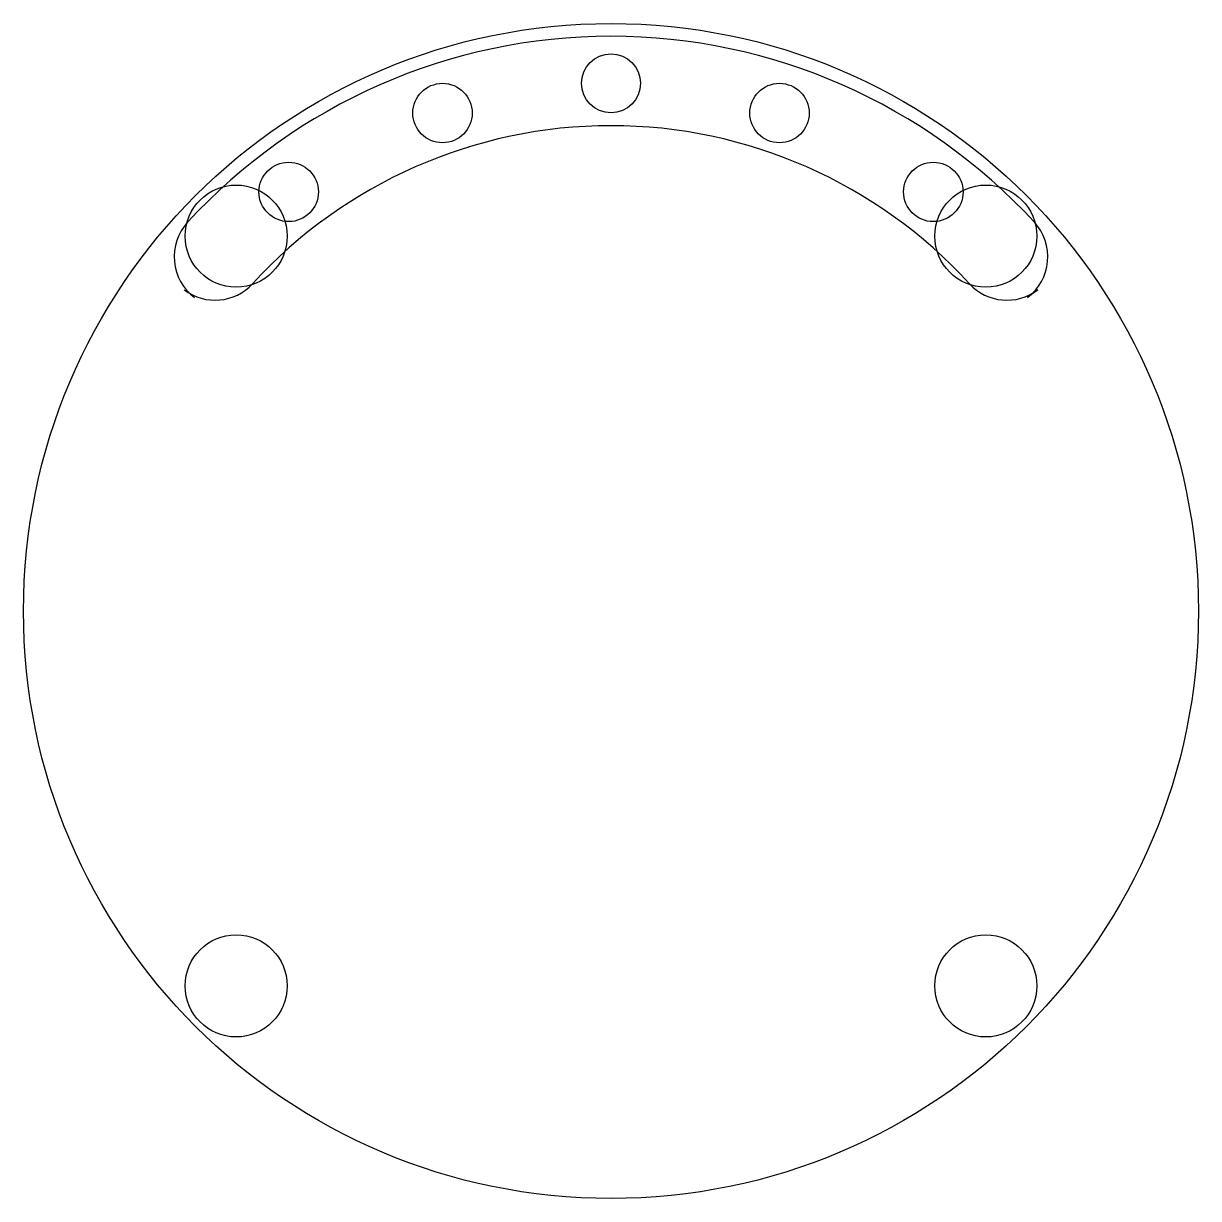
# Model space of a CAD drawing. Extents: x 3.261 to 3.721, y 2.941 to 3.401.
import ezdxf

# ---------------------------------------------------------------- set-up
doc = ezdxf.new("R2010")
doc.units = 0
doc.layers.get('0').update_dxf_attribs({"linetype": 'CONTINUOUS'})

msp = doc.modelspace()

# ---------------------------------------------------------------- linework, layer by layer
at = {"color": 0}
msp.add_line((3.658414402450916, 3.296369519596535, 0.78), (3.654411745901964, 3.29333680872287, 0.78), dxfattribs=at)
for centre, radius in [((3.491330362319573, 3.170630771072609, 0.5), 0.23), ((3.491330362319573, 3.377207509714392, 0.55), 0.011508811007964), ((3.42536567865649, 3.365576088118583, 0.55), 0.011631421595812), ((3.557295045982656, 3.365576088118583, 0.55), 0.011631421595812), ((3.36515084517486, 3.334692641067534, 0.55), 0.011631421595812), ((3.617509879464286, 3.334692641067534, 0.55), 0.011631421595812), ((3.344588982199597, 3.317385958586296), 0.02), ((3.638071742439549, 3.317385958586296), 0.02), ((3.344588982199597, 3.023875583558923), 0.02), ((3.638071742439549, 3.023875583558923), 0.02)]:
    msp.add_circle(centre, radius, dxfattribs=at)
for centre, radius, start, end in [((3.491330362319573, 3.170630771072609, 0.78), 0.225, 42.55731765548082, 137.4426823445194), ((3.491330362319573, 3.170630771072609, 0.78), 0.19, 42.42820882340259, 137.5717911765974), ((3.340327132750422, 3.309277893868883, 0.78), 0.02, 137.4426823445192, 232.8497182561232), ((3.642333591888724, 3.309277893868884, 0.78), 0.02, 307.1502817438768, 42.55731765548079), ((3.336324476201469, 3.312310604742549, 0.78), 0.02, 232.8497182561232, 317.5717911765976), ((3.646336248437677, 3.312310604742549, 0.78), 0.02, 222.4282088234024, 307.1502817438748)]:
    msp.add_arc(centre, radius, start, end, dxfattribs=at)

doc.saveas('drawing.dxf')
